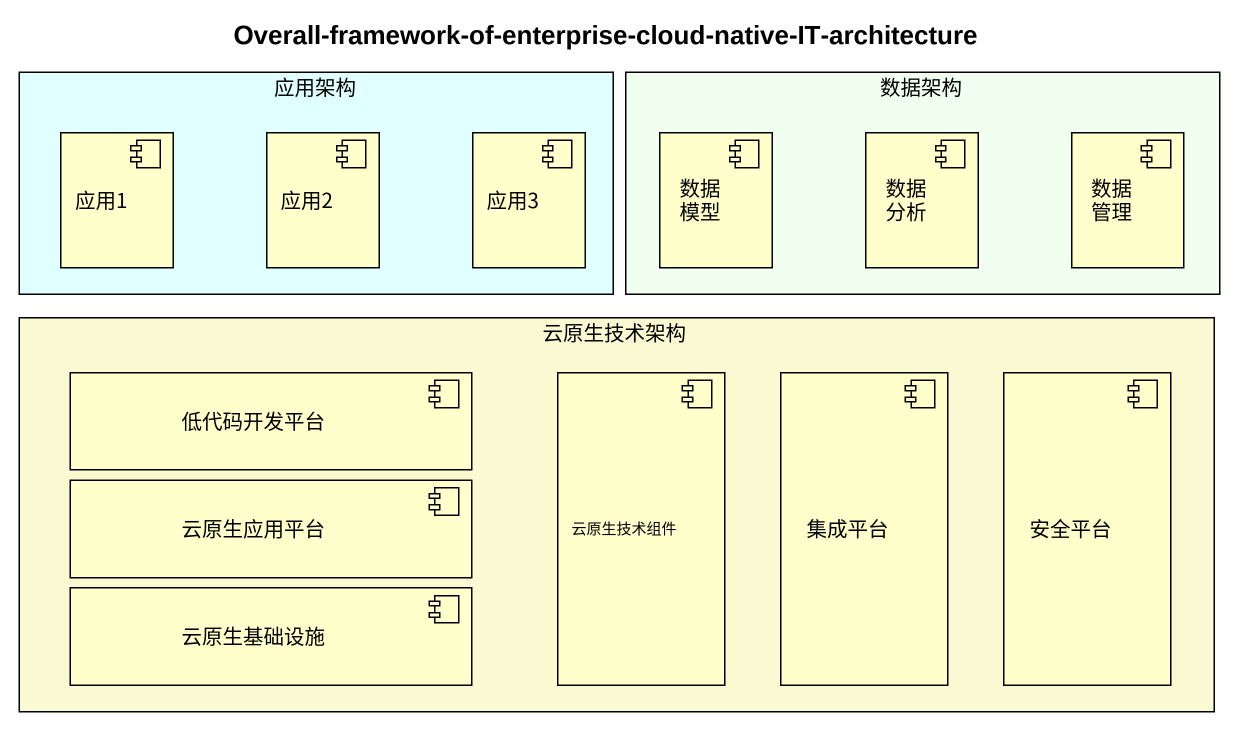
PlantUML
@startuml
title Overall-framework-of-enterprise-cloud-native-IT-architecture
rectangle 应用架构 #E0FFFF {
  component 应用1
  component 应用2
  component 应用3
}
rectangle 数据架构 #F0FFF0 {
  component 数据模型
  component 数据分析
  component 数据管理
}
rectangle 云原生技术架构 #FAFAD2 {
  component 低代码开发平台
  component 云原生技术组件
  component 集成平台
  component 安全平台
  component 云原生应用平台
  component 云原生基础设施
}
@enduml
